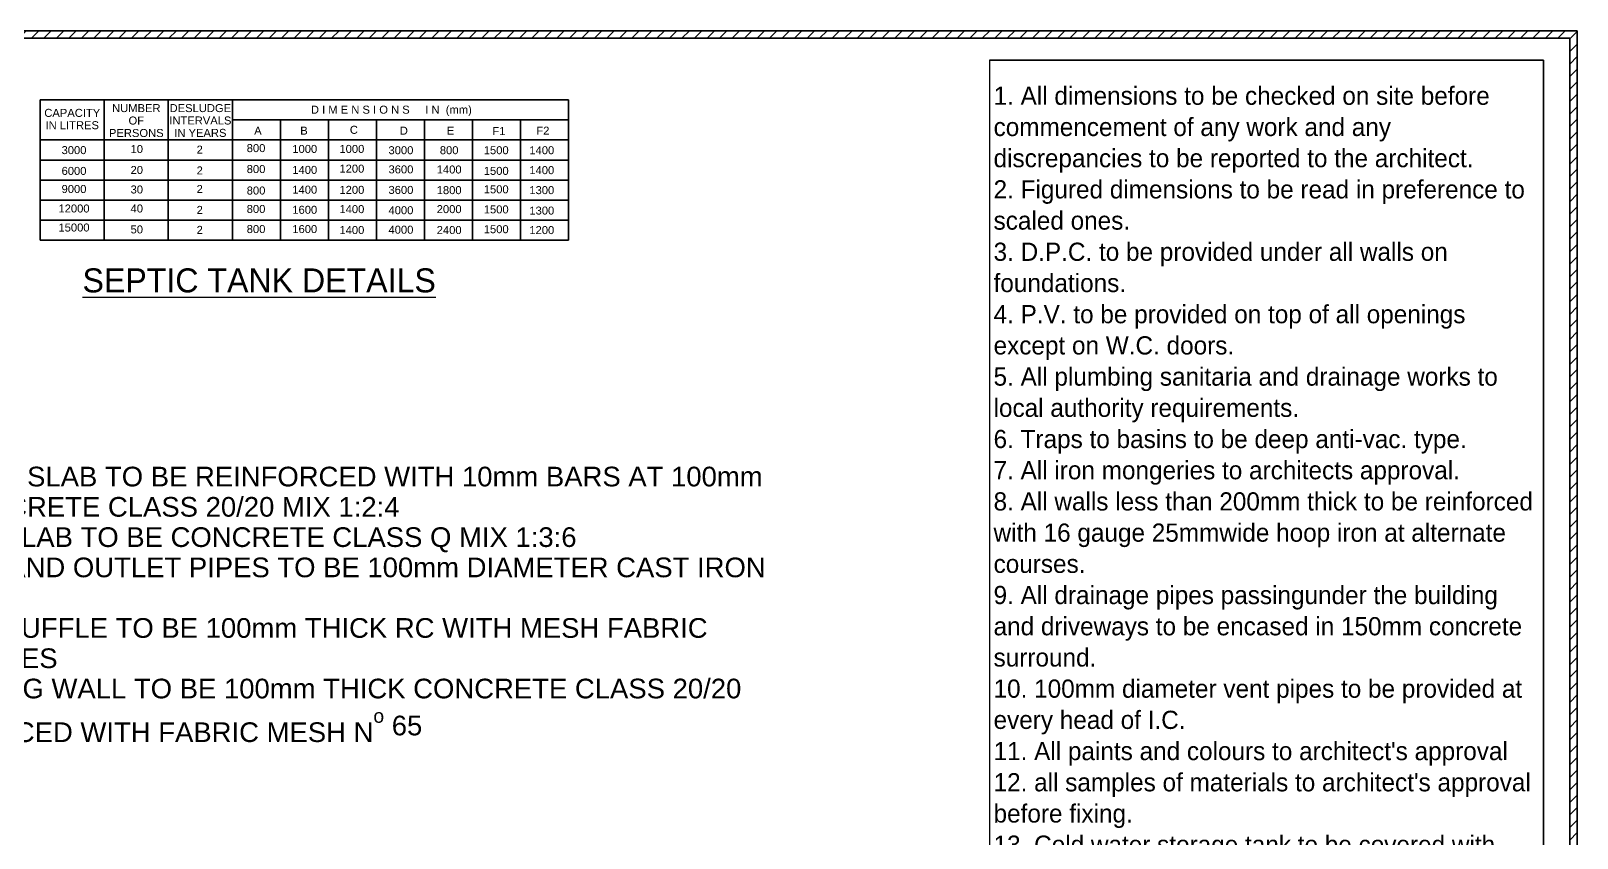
# Model space of a CAD drawing. Header units: millimetres. Extents: x 102766 to 172228, y -127504 to -81044.
# Drawn here: x 140773 to 172228, y -97460 to -81044 of the extents above; entities that cross this region are included whole.
import ezdxf

# ---------------------------------------------------------------- set-up
doc = ezdxf.new("R2010")
doc.units = ezdxf.units.MM
doc.header["$MEASUREMENT"] = 0
for name, color, linetype, lineweight in [('2D Drafting - General_Pen_No__20', 1, 'Continuous', 0), ('2D Drafting - General_Pen_No__21', 7, 'Continuous', 35), ('2D Drafting - General_Pen_No__41', 7, 'Continuous', 25), ('Annotation - Text_Pen_No__41', 7, 'Continuous', 25), ('Annotation - Text_Pen_No__46_Pen_No__6', 5, 'Continuous', 35), ('Structural - Bearing_Pen_No__1_Pen_No__7', 7, 'Continuous', 35), ('Structural - Bearing_Pen_No__27', 7, 'Continuous', 35)]:
    doc.layers.add(name, color=color, linetype=linetype, lineweight=lineweight)
doc.layers.add('Structural - Bearing', color=7, linetype='Continuous')
doc.layers.add('Structural - Bearing_Pen_No__107', color=7, linetype='Continuous', lineweight=13, true_color=0xaaaaaa)
doc.styles.add('GENERATED_STYLE_10', font='BKANT.TTF')
doc.styles.add('GENERATED_STYLE_12', font='arial.ttf')
doc.styles.add('GENERATED_STYLE_14', font='BOD_BLAR.TTF')
pattern_1 = [(45, (0, 0), (-127.27922, 127.27922), [])]

# ---------------------------------------------------------------- blocks, each defined once
blk = doc.blocks.new('Wall_79', base_point=(172228, -127504))
at = {"layer": 'Structural - Bearing_Pen_No__107', "linetype": 'Continuous'}
h = blk.add_hatch(dxfattribs=at)
h.set_pattern_fill('Masonry_Block', color=256, style=0, pattern_type=2)
h.set_pattern_definition(pattern_1)
h.paths.add_polyline_path([(172228, -127504), (172228, -81044), (172078, -81194), (172078, -127354)])
at = {"layer": 'Structural - Bearing_Pen_No__27', "linetype": 'Continuous', "flags": 128}
for points in [[(172228, -127504), (172228, -81044)], [(172078, -81194), (172078, -127354)]]:
    blk.add_lwpolyline(points, dxfattribs=at)
blk = doc.blocks.new('Wall_80', base_point=(172228, -81044))
at = {"layer": 'Structural - Bearing_Pen_No__107', "linetype": 'Continuous'}
h = blk.add_hatch(dxfattribs=at)
h.set_pattern_fill('Masonry_Block', color=256, style=0, pattern_type=2)
h.set_pattern_definition(pattern_1)
h.paths.add_polyline_path([(172228, -81044), (102766, -81044), (102916, -81194), (172078, -81194)])
at = {"layer": 'Structural - Bearing_Pen_No__27', "linetype": 'Continuous', "flags": 128}
for points in [[(172228, -81044), (102766, -81044)], [(102916, -81194), (172078, -81194)]]:
    blk.add_lwpolyline(points, dxfattribs=at)

msp = doc.modelspace()

# ---------------------------------------------------------------- linework, layer by layer
at = {"layer": '2D Drafting - General_Pen_No__20', "linetype": 'Continuous'}
for p, q in [((102765.9, -81043.6), (172228.2, -81043.6)), ((172228.2, -81043.6), (172228.2, -127503.7))]:
    msp.add_line(p, q, dxfattribs=at)
at = {"layer": '2D Drafting - General_Pen_No__21', "linetype": 'Continuous'}
for p, q in [((140962.3, -82447.5), (151710.8, -82447.5)), ((140962.3, -82447.5), (140962.3, -85297.5)), ((142265.1, -82447.5), (142265.1, -85297.5)), ((143568, -82447.5), (143568, -85297.5)), ((144870.8, -82447.5), (144870.8, -85297.5)), ((151710.8, -82447.5), (151710.8, -85297.5)), ((144870.8, -82854.7), (151710.8, -82854.7)), ((145848, -82854.7), (145848, -85297.5)), ((146825.1, -82854.7), (146825.1, -85297.5)), ((147802.2, -82854.7), (147802.2, -85297.5)), ((148779.4, -82854.7), (148779.4, -85297.5)), ((149756.5, -82854.7), (149756.5, -85297.5)), ((150733.6, -82854.7), (150733.6, -85297.5)), ((140962.3, -83261.8), (151710.8, -83261.8)), ((140962.3, -83668.9), (151710.8, -83668.9)), ((140962.3, -84076.1), (151710.8, -84076.1)), ((140962.3, -84483.2), (151710.8, -84483.2)), ((140962.3, -84890.4), (151710.8, -84890.4)), ((140962.3, -85297.5), (151710.8, -85297.5))]:
    msp.add_line(p, q, dxfattribs=at)
at = {"layer": '2D Drafting - General_Pen_No__41', "linetype": 'Continuous'}
msp.add_line((160273.4, -81639.6), (160273.4, -126853), dxfattribs=at)
at = {"layer": 'Structural - Bearing_Pen_No__1_Pen_No__7', "linetype": 'Continuous'}
for p, q in [((160273.4, -81639.6), (171542.4, -81639.6)), ((171542.4, -81639.6), (171542.4, -126853))]:
    msp.add_line(p, q, dxfattribs=at)

# ---------------------------------------------------------------- block references
at = {"layer": 'Structural - Bearing'}
for name, p in [('Wall_80', (172228.2, -81043.6)), ('Wall_79', (172228.2, -127503.7))]:
    msp.add_blockref(name, p, dxfattribs=at)

# ---------------------------------------------------------------- texts
at = {"layer": 'Annotation - Text_Pen_No__41', "linetype": 'Continuous', "style": 'GENERATED_STYLE_12'}
for s, insert, char_height, width, attachment_point, line_spacing_factor in [('{CAPACITY IN LITRES}', (141613.7, -82628.8), 162.856, 1302.846, 2, 0.924085), ('{NUMBER OF PERSONS}', (142916.6, -82531.3), 162.856, 1302.846, 2, 0.933377), ('{DESLUDGE INTERVALS IN YEARS}', (144219.4, -82531.3), 162.856, 1302.846, 2, 0.928963), ('{\\LNOTES\\P\\l1. COVER SLAB TO BE REINFORCED WITH 10mm BARS AT 100mm C/C CONCRETE CLASS 20/20 MIX 1:2:4\\P2. BASE SLAB TO BE CONCRETE CLASS Q MIX 1:3:6\\P3. INLET AND OUTLET PIPES TO BE 100mm DIAMETER CAST IRON PIPES\\P4.SCUM BUFFLE TO BE 100mm THICK RC WITH MESH FABRIC BOTH SIDES\\P5. DIVIDING WALL TO BE 100mm THICK CONCRETE CLASS 20/20 REINFORCED WITH FABRIC MESH N\\L\\A1{\\H0.7x;\\So^  ;}\\l 65}', (137931.5, -89291), 400, 18083.053, 1, 0.923678)]:
    msp.add_mtext(s, dxfattribs=dict(at, insert=insert, char_height=char_height, width=width, attachment_point=attachment_point, line_spacing_factor=line_spacing_factor))
at = {"layer": 'Annotation - Text_Pen_No__41', "linetype": 'Continuous', "attachment_point": 2}
for s, insert, char_height, style in [('{D I M E N S I O N S   ^I I N ^I(mm)}', (148105.6, -82563.8), 162.856, 'GENERATED_STYLE_12'), ('{A}', (145390.5, -82990.3), 162.86, 'GENERATED_STYLE_12'), ('{B}', (146327.8, -82990.3), 162.86, 'GENERATED_STYLE_12'), ('{C}', (147343.4, -82973.2), 162.86, 'GENERATED_STYLE_12'), ('{D}', (148359, -82990.3), 162.86, 'GENERATED_STYLE_12'), ('{E}', (149310.1, -82990.3), 162.86, 'GENERATED_STYLE_12'), ('{F1}', (150293.5, -82998.3), 162.86, 'GENERATED_STYLE_12'), ('{F2}', (151188.2, -82990.3), 162.86, 'GENERATED_STYLE_12'), ('{800}', (145352.8, -83345.2), 162.86, 'GENERATED_STYLE_12'), ('{3000}', (141649.2, -83385.9), 162.86, 'GENERATED_STYLE_12'), ('{10}', (142926.3, -83364.4), 162.86, 'GENERATED_STYLE_12'), ('{2}', (144207.3, -83376.3), 162.86, 'GENERATED_STYLE_12'), ('{1000}', (146343.6, -83362), 162.86, 'GENERATED_STYLE_12'), ('{1000}', (147302.2, -83362), 162.86, 'GENERATED_STYLE_12'), ('{3000}', (148300.4, -83388.3), 162.86, 'GENERATED_STYLE_12'), ('{800}', (149281.3, -83388.3), 162.86, 'GENERATED_STYLE_12'), ('{1500}', (150238.5, -83388.3), 162.86, 'GENERATED_STYLE_12'), ('{1400}', (151166.1, -83388.3), 162.86, 'GENERATED_STYLE_12'), ('{6000}', (141649.2, -83809.3), 162.86, 'GENERATED_STYLE_12'), ('{20}', (142926.3, -83790), 162.86, 'GENERATED_STYLE_12'), ('{2}', (144207.3, -83799.6), 162.86, 'GENERATED_STYLE_12'), ('{800}', (145352.8, -83771.4), 162.86, 'GENERATED_STYLE_12'), ('{1400}', (146343.6, -83788.2), 162.86, 'GENERATED_STYLE_12'), ('{1200}', (147302.2, -83763.5), 162.86, 'GENERATED_STYLE_12'), ('{3600}', (148300.4, -83778), 162.86, 'GENERATED_STYLE_12'), ('{1400}', (149281.3, -83780.3), 162.86, 'GENERATED_STYLE_12'), ('{1500}', (150238.5, -83808.3), 162.86, 'GENERATED_STYLE_12'), ('{1400}', (151166.1, -83793.6), 162.86, 'GENERATED_STYLE_12'), ('{9000}', (141649.2, -84176.8), 162.86, 'GENERATED_STYLE_12'), ('{30}', (142926.3, -84186.5), 162.86, 'GENERATED_STYLE_12'), ('{2}', (144207.3, -84176.8), 162.86, 'GENERATED_STYLE_12'), ('{800}', (145352.8, -84208), 162.86, 'GENERATED_STYLE_12'), ('{1400}', (146343.6, -84191.2), 162.86, 'GENERATED_STYLE_12'), ('{1200}', (147302.2, -84194.5), 162.86, 'GENERATED_STYLE_12'), ('{3600}', (148300.4, -84195.8), 162.86, 'GENERATED_STYLE_12'), ('{1800}', (149281.3, -84200.1), 162.86, 'GENERATED_STYLE_12'), ('{1500}', (150238.5, -84183.3), 162.86, 'GENERATED_STYLE_12'), ('{1300}', (151166.1, -84199.8), 162.86, 'GENERATED_STYLE_12'), ('{12000}', (141649.2, -84573.4), 162.86, 'GENERATED_STYLE_12'), ('{40}', (142926.3, -84573.4), 162.86, 'GENERATED_STYLE_12'), ('{2}', (144207.3, -84602.4), 162.86, 'GENERATED_STYLE_12'), ('{800}', (145352.8, -84583), 162.86, 'GENERATED_STYLE_12'), ('{1600}', (146343.6, -84599.8), 162.86, 'GENERATED_STYLE_12'), ('{1400}', (147302.2, -84586.3), 162.86, 'GENERATED_STYLE_12'), ('{4000}', (148300.4, -84608.7), 162.86, 'GENERATED_STYLE_12'), ('{2000}', (149281.3, -84586.3), 162.86, 'GENERATED_STYLE_12'), ('{1500}', (150238.5, -84591.9), 162.86, 'GENERATED_STYLE_12'), ('{1300}', (151166.1, -84615.7), 162.86, 'GENERATED_STYLE_12'), ('{15000}', (141649.2, -84960.3), 162.86, 'GENERATED_STYLE_12'), ('{50}', (142926.3, -84999), 162.86, 'GENERATED_STYLE_12'), ('{2}', (144207.3, -85008.7), 162.86, 'GENERATED_STYLE_12'), ('{800}', (145352.8, -84991.6), 162.86, 'GENERATED_STYLE_12'), ('{1600}', (146343.6, -84991.6), 162.86, 'GENERATED_STYLE_12'), ('{1400}', (147302.2, -85011.8), 162.86, 'GENERATED_STYLE_12'), ('{4000}', (148300.4, -85005), 162.86, 'GENERATED_STYLE_12'), ('{2400}', (149281.3, -85011.7), 162.86, 'GENERATED_STYLE_12'), ('{1500}', (150238.5, -84994.9), 162.86, 'GENERATED_STYLE_12'), ('{1200}', (151166.1, -85012.3), 162.86, 'GENERATED_STYLE_12'), ('{\\LSEPTIC TANK DETAILS}', (145416.3, -85872.6), 488.567, 'GENERATED_STYLE_14')]:
    msp.add_mtext(s, dxfattribs=dict(at, insert=insert, char_height=char_height, style=style))
at = {"layer": 'Annotation - Text_Pen_No__46_Pen_No__6', "linetype": 'Continuous', "insert": (160357.1, -82176.5), "char_height": 370, "width": 11015.08, "attachment_point": 1, "line_spacing_factor": 1.028997, "style": 'GENERATED_STYLE_10'}
msp.add_mtext("{1. All dimensions to be checked on site before commencement of any work and any discrepancies to be reported to the architect.\\P2. Figured dimensions to be read in preference to scaled ones.\\P3. D.P.C. to be provided under all walls on foundations.\\P4. P.V. to be provided on top of all openings except on W.C. doors.\\P5. All plumbing sanitaria and drainage works to local authority requirements.\\P6. Traps to basins to be deep anti-vac. type.\\P7. All iron mongeries to architects approval.\\P8. All walls less than 200mm thick to be reinforced with 16 gauge 25mmwide hoop iron at alternate courses.\\P9. All drainage pipes passingunder the building and driveways to be encased in 150mm concrete surround.\\P10. 100mm diameter vent pipes to be provided at every head of I.C.\\P11. All paints and colours to architect's approval\\P12. all samples of materials to architect's approval before fixing.\\P13. Cold water storage tank to be covered with mosquito proof wire gauze.\\P14. All inspection chambers or manholes along driveways or common areas to have heavy duty and airtight covers.\\PClient's\\Psignature......................................\\P...............................................}", dxfattribs=at)

doc.saveas('drawing.dxf')
